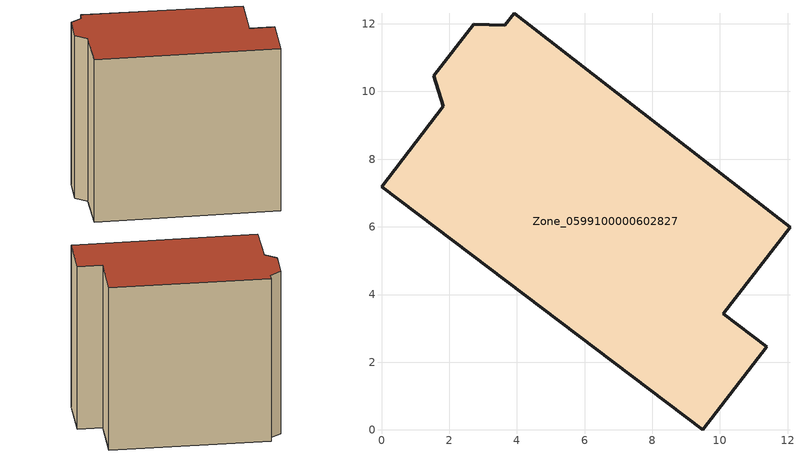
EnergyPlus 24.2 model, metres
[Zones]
Zone_0599100000602827
 floor ground (C_G): 1.82,9.57 1.55,10.46 2.72,11.98 3.64,11.95 3.92,12.32 12.07,5.99 10.1,3.44 11.38,2.46 9.49,0 0,7.19 z0
 wall outside (C_F): 0,7.19 9.49,0 11.38,2.46 10.1,3.44 12.07,5.99 3.92,12.32 3.64,11.95 2.72,11.98 1.55,10.46 1.82,9.57 0,7.19 z0:11.43
 roof outside (C_R): 1.55,10.46 1.82,9.57 0,7.19 9.49,0 11.38,2.46 10.1,3.44 12.07,5.99 3.92,12.32 3.64,11.95 2.72,11.98 z11.43
[BUILDING]
Pand.0599100000602827: North Axis=0; Terrain=City; Loads Convergence Tolerance Value=0.04; Temperature Convergence Tolerance Value=0.4; Solar Distribution=FullExterior; Maximum Number of Warmup Days=25; Minimum Number of Warmup Days=1
[Site:Location]
Rotterdam.The.Hague.AP_ZH_NLD Design_Conditions: Latitude=51.96; Longitude=4.45; Time Zone=1; Elevation=-4.5
[SITE:GROUNDTEMPERATURE:BUILDINGSURFACE]
18, 18, 18, 18, 18, 18, 18, 18, 18, 18, 18, 18
[MATERIAL] Thermal Absorptance=0.9; Solar Absorptance=0.7; Visible Absorptance=0.7
Name | Roughness | Thickness | Conductivity | Density | Specific Heat
G.TI.1946 | MediumSmooth | 0.15 | 1 | 540 | 1210
F.TI.1946 | Rough | 0.3 | 0.857143 | 1920 | 840
R.TI.1946 | MediumRough | 0.2 | 0.1 | 1500 | 1000
[CONSTRUCTION]
C_G: G.TI.1946
C_F: F.TI.1946
C_R: R.TI.1946
[ZONE]
Zone_0599100000602827: Type=1; Multiplier=1; Ceiling Height=Autocalculate; Volume=Autocalculate; Floor Area=autocalculate; Part of Total Floor Area=Yes
[ZONEINFILTRATION:DESIGNFLOWRATE]
Infil_Zone_0599100000602827: Zone or ZoneList or Space or SpaceList=Zone_0599100000602827; Schedule=AlwaysOn; Design Flow Rate Calculation Method=Flow/Area; Flow Rate per Floor Area=0.003; Constant Term Coefficient=1; Temperature Term Coefficient=0; Velocity Term Coefficient=0; Velocity Squared Term Coefficient=0
[HVACTEMPLATE:ZONE:IDEALLOADSAIRSYSTEM]
Zone_0599100000602827: Maximum Heating Supply Air Temperature=50; Minimum Cooling Supply Air Temperature=13; Maximum Heating Supply Air Humidity Ratio=0.0156; Minimum Cooling Supply Air Humidity Ratio=0.0077; Heating Limit=NoLimit; Cooling Limit=NoLimit; Dehumidification Control Type=ConstantSensibleHeatRatio; Cooling Sensible Heat Ratio=0.7; Dehumidification Setpoint=60; Humidification Control Type=None; Humidification Setpoint=30; Outdoor Air Method=None; Outdoor Air Flow Rate per Person=0.00944; Outdoor Air Flow Rate per Zone Floor Area=0; Outdoor Air Flow Rate per Zone=0; Demand Controlled Ventilation Type=None; Outdoor Air Economizer Type=NoEconomizer; Heat Recovery Type=None; Sensible Heat Recovery Effectiveness=0.7; Latent Heat Recovery Effectiveness=0.65
[ZONECONTROL:THERMOSTAT]
ThermostatControl_Zone_0599100000602827: Zone or ZoneList=Zone_0599100000602827; Control Type Schedule=DualSetpointControlType; Control 1=Thermostat_Zone_0599100000602827; Temperature Difference Between Cutout And Setpoint=0
[THERMOSTATSETPOINT:DUALSETPOINT]
Thermostat_Zone_0599100000602827: Heating Setpoint Temperature Schedule=HeatingSetpoint_Zone_0599100000602827; Cooling Setpoint Temperature Schedule=CoolingSetpoint_Zone_0599100000602827
[SCHEDULE:COMPACT]
HeatingSetpoint_Zone_0599100000602827: Through: 12/31, For: AllDays, Until: 24:00, 21
CoolingSetpoint_Zone_0599100000602827: Through: 12/31, For: AllDays, Until: 24:00, 24
DualSetpointControlType: Through: 12/31, For: AllDays, Until: 24:00, 4
AlwaysOn: Through: 12/31, For: AllDays, Until: 24:00, 1
